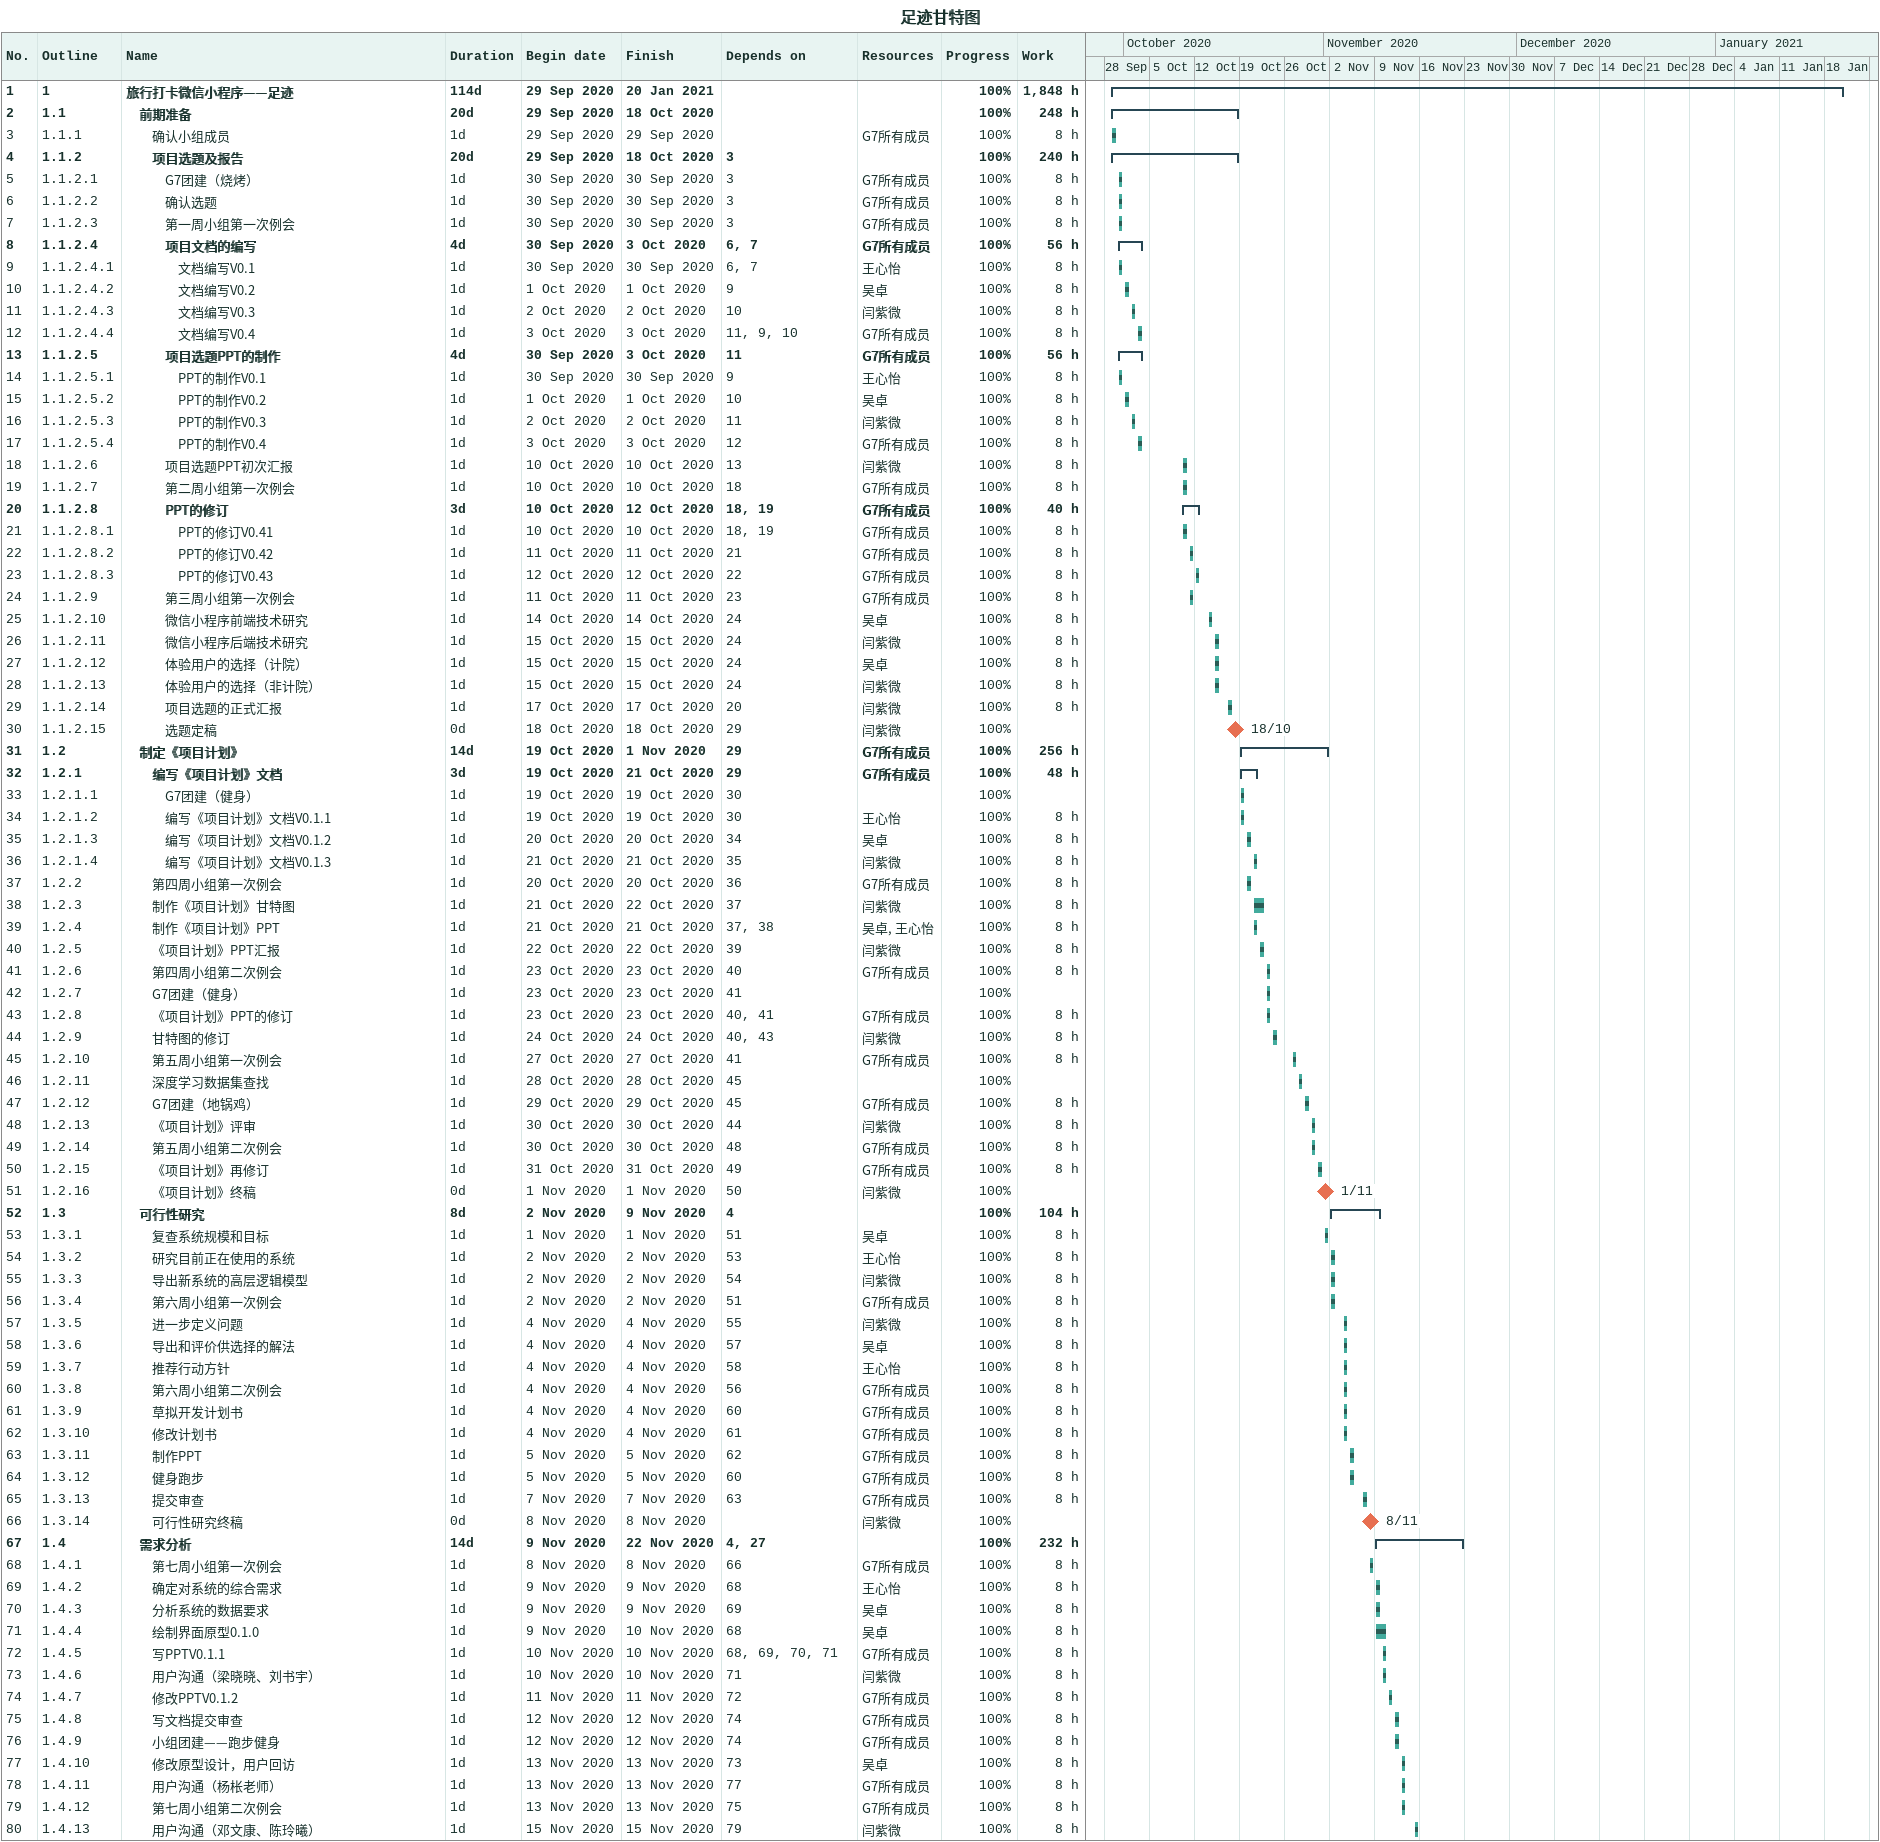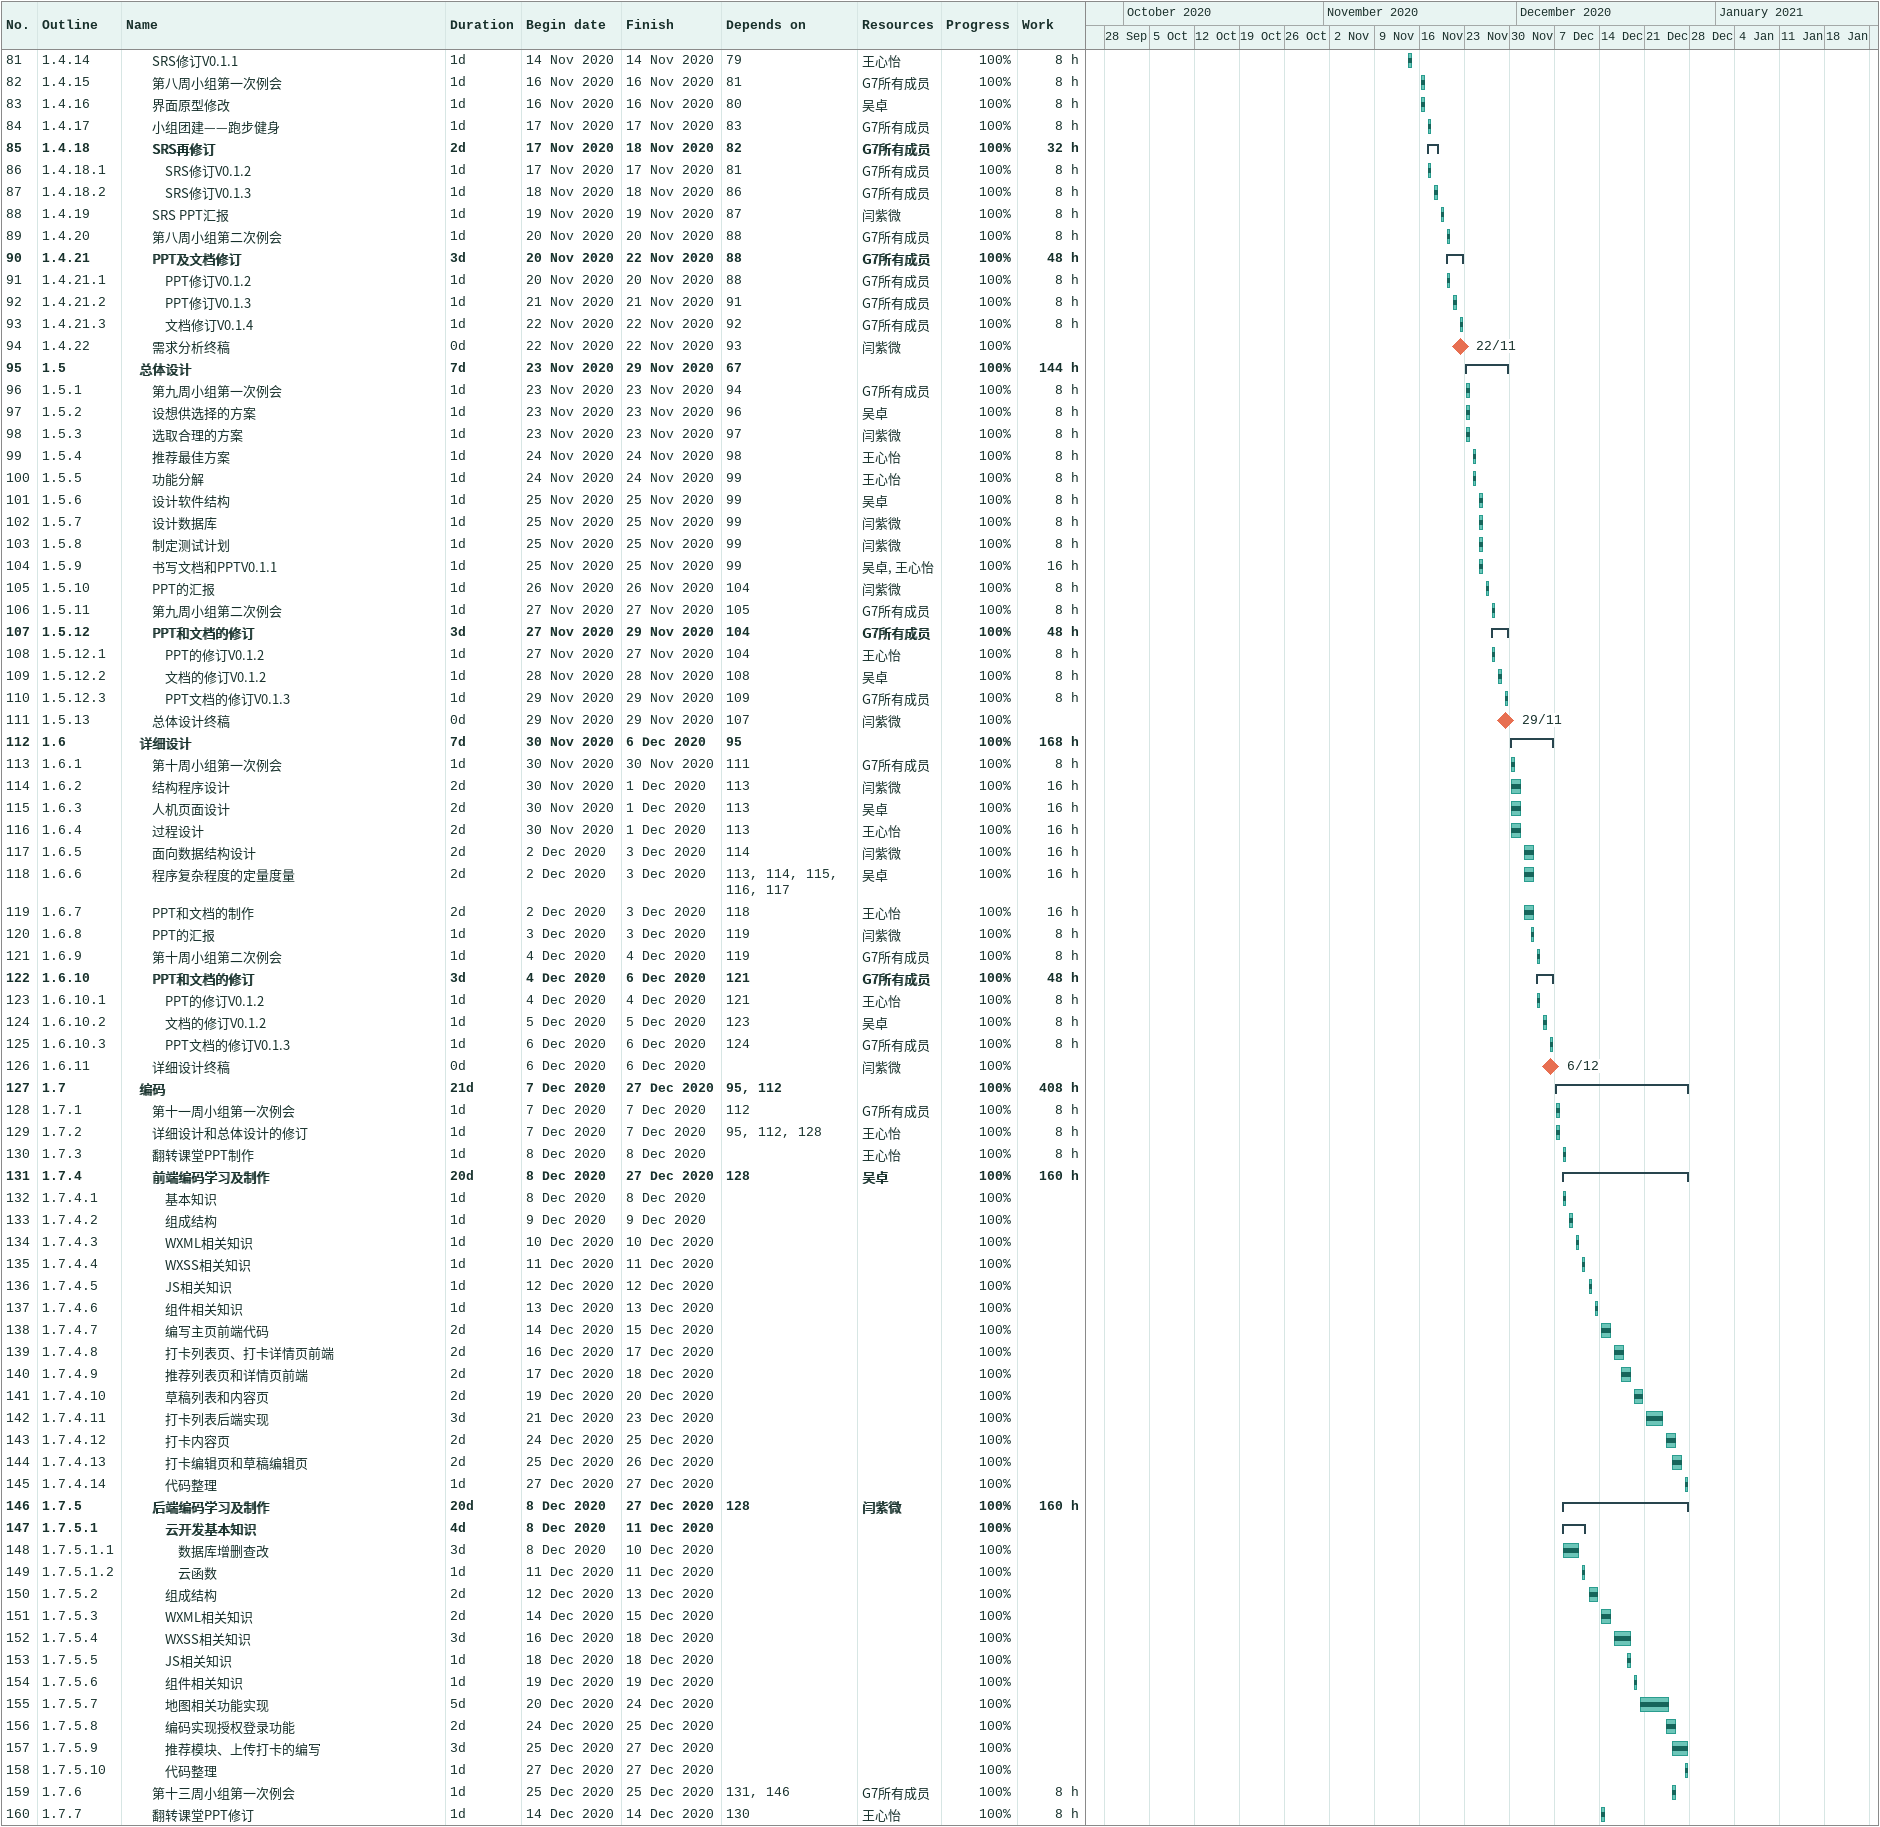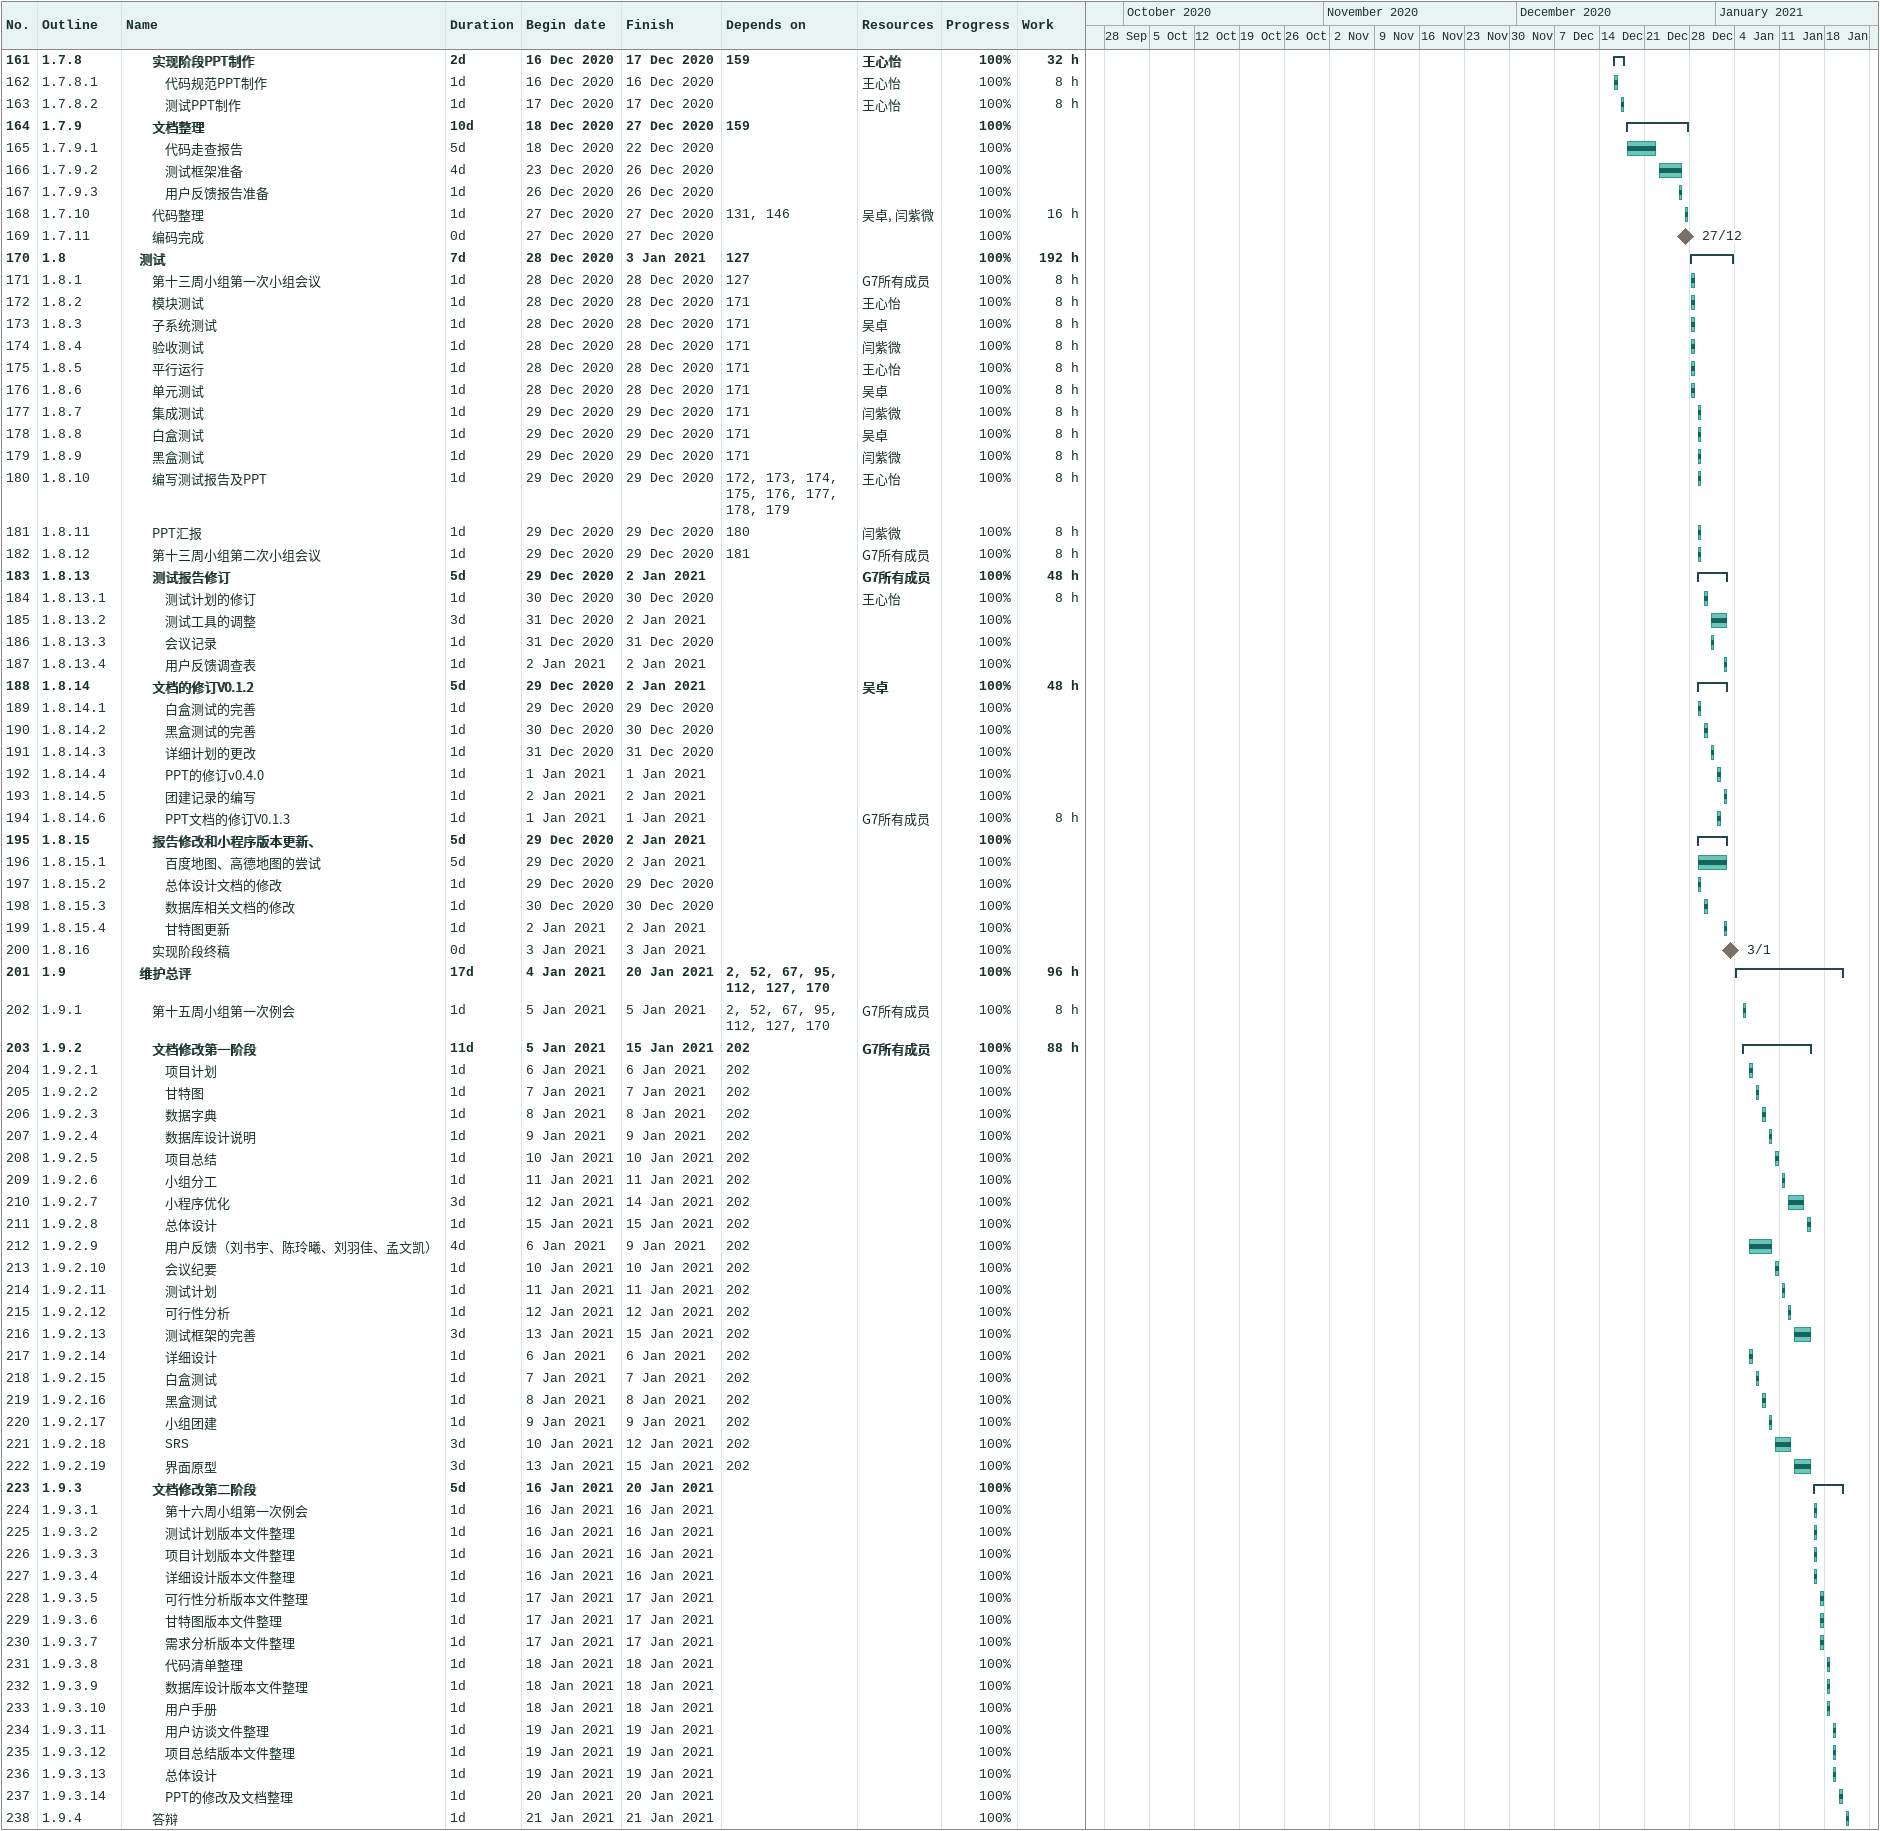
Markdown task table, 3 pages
足迹甘特图

| ID | WBS | Task | Duration | Start | Finish | Predecessors | Resources | % complete | Work (h) |
|---|---|---|---|---|---|---|---|---|---|
| 1 | 1 | **旅行打卡微信小程序——足迹** | 114d | 2020-09-29 | 2021-01-20 |  |  | 100 | 1848 |
| 2 | 1.1 | **前期准备** | 20d | 2020-09-29 | 2020-10-18 |  |  | 100 | 248 |
| 3 | 1.1.1 | 确认小组成员 | 1d | 2020-09-29 | 2020-09-29 |  | G7所有成员 | 100 | 8 |
| 4 | 1.1.2 | **项目选题及报告** | 20d | 2020-09-29 | 2020-10-18 | 3 |  | 100 | 240 |
| 5 | 1.1.2.1 | G7团建（烧烤） | 1d | 2020-09-30 | 2020-09-30 | 3 | G7所有成员 | 100 | 8 |
| 6 | 1.1.2.2 | 确认选题 | 1d | 2020-09-30 | 2020-09-30 | 3 | G7所有成员 | 100 | 8 |
| 7 | 1.1.2.3 | 第一周小组第一次例会 | 1d | 2020-09-30 | 2020-09-30 | 3 | G7所有成员 | 100 | 8 |
| 8 | 1.1.2.4 | **项目文档的编写** | 4d | 2020-09-30 | 2020-10-03 | 6, 7 | G7所有成员 | 100 | 56 |
| 9 | 1.1.2.4.1 | 文档编写V0.1 | 1d | 2020-09-30 | 2020-09-30 | 6, 7 | 王心怡 | 100 | 8 |
| 10 | 1.1.2.4.2 | 文档编写V0.2 | 1d | 2020-10-01 | 2020-10-01 | 9 | 吴卓 | 100 | 8 |
| 11 | 1.1.2.4.3 | 文档编写V0.3 | 1d | 2020-10-02 | 2020-10-02 | 10 | 闫紫微 | 100 | 8 |
| 12 | 1.1.2.4.4 | 文档编写V0.4 | 1d | 2020-10-03 | 2020-10-03 | 11, 9, 10 | G7所有成员 | 100 | 8 |
| 13 | 1.1.2.5 | **项目选题PPT的制作** | 4d | 2020-09-30 | 2020-10-03 | 11 | G7所有成员 | 100 | 56 |
| 14 | 1.1.2.5.1 | PPT的制作V0.1 | 1d | 2020-09-30 | 2020-09-30 | 9 | 王心怡 | 100 | 8 |
| 15 | 1.1.2.5.2 | PPT的制作V0.2 | 1d | 2020-10-01 | 2020-10-01 | 10 | 吴卓 | 100 | 8 |
| 16 | 1.1.2.5.3 | PPT的制作V0.3 | 1d | 2020-10-02 | 2020-10-02 | 11 | 闫紫微 | 100 | 8 |
| 17 | 1.1.2.5.4 | PPT的制作V0.4 | 1d | 2020-10-03 | 2020-10-03 | 12 | G7所有成员 | 100 | 8 |
| 18 | 1.1.2.6 | 项目选题PPT初次汇报 | 1d | 2020-10-10 | 2020-10-10 | 13 | 闫紫微 | 100 | 8 |
| 19 | 1.1.2.7 | 第二周小组第一次例会 | 1d | 2020-10-10 | 2020-10-10 | 18 | G7所有成员 | 100 | 8 |
| 20 | 1.1.2.8 | **PPT的修订** | 3d | 2020-10-10 | 2020-10-12 | 18, 19 | G7所有成员 | 100 | 40 |
| 21 | 1.1.2.8.1 | PPT的修订V0.41 | 1d | 2020-10-10 | 2020-10-10 | 18, 19 | G7所有成员 | 100 | 8 |
| 22 | 1.1.2.8.2 | PPT的修订V0.42 | 1d | 2020-10-11 | 2020-10-11 | 21 | G7所有成员 | 100 | 8 |
| 23 | 1.1.2.8.3 | PPT的修订V0.43 | 1d | 2020-10-12 | 2020-10-12 | 22 | G7所有成员 | 100 | 8 |
| 24 | 1.1.2.9 | 第三周小组第一次例会 | 1d | 2020-10-11 | 2020-10-11 | 23 | G7所有成员 | 100 | 8 |
| 25 | 1.1.2.10 | 微信小程序前端技术研究 | 1d | 2020-10-14 | 2020-10-14 | 24 | 吴卓 | 100 | 8 |
| 26 | 1.1.2.11 | 微信小程序后端技术研究 | 1d | 2020-10-15 | 2020-10-15 | 24 | 闫紫微 | 100 | 8 |
| 27 | 1.1.2.12 | 体验用户的选择（计院） | 1d | 2020-10-15 | 2020-10-15 | 24 | 吴卓 | 100 | 8 |
| 28 | 1.1.2.13 | 体验用户的选择（非计院） | 1d | 2020-10-15 | 2020-10-15 | 24 | 闫紫微 | 100 | 8 |
| 29 | 1.1.2.14 | 项目选题的正式汇报 | 1d | 2020-10-17 | 2020-10-17 | 20 | 闫紫微 | 100 | 8 |
| 30 | 1.1.2.15 | 选题定稿 | 0d | 2020-10-18 | 2020-10-18 | 29 | 闫紫微 | 100 |  |
| 31 | 1.2 | **制定《项目计划》** | 14d | 2020-10-19 | 2020-11-01 | 29 | G7所有成员 | 100 | 256 |
| 32 | 1.2.1 | **编写《项目计划》文档** | 3d | 2020-10-19 | 2020-10-21 | 29 | G7所有成员 | 100 | 48 |
| 33 | 1.2.1.1 | G7团建（健身） | 1d | 2020-10-19 | 2020-10-19 | 30 |  | 100 |  |
| 34 | 1.2.1.2 | 编写《项目计划》文档V0.1.1 | 1d | 2020-10-19 | 2020-10-19 | 30 | 王心怡 | 100 | 8 |
| 35 | 1.2.1.3 | 编写《项目计划》文档V0.1.2 | 1d | 2020-10-20 | 2020-10-20 | 34 | 吴卓 | 100 | 8 |
| 36 | 1.2.1.4 | 编写《项目计划》文档V0.1.3 | 1d | 2020-10-21 | 2020-10-21 | 35 | 闫紫微 | 100 | 8 |
| 37 | 1.2.2 | 第四周小组第一次例会 | 1d | 2020-10-20 | 2020-10-20 | 36 | G7所有成员 | 100 | 8 |
| 38 | 1.2.3 | 制作《项目计划》甘特图 | 1d | 2020-10-21 | 2020-10-22 | 37 | 闫紫微 | 100 | 8 |
| 39 | 1.2.4 | 制作《项目计划》PPT | 1d | 2020-10-21 | 2020-10-21 | 37, 38 | 吴卓, 王心怡 | 100 | 8 |
| 40 | 1.2.5 | 《项目计划》PPT汇报 | 1d | 2020-10-22 | 2020-10-22 | 39 | 闫紫微 | 100 | 8 |
| 41 | 1.2.6 | 第四周小组第二次例会 | 1d | 2020-10-23 | 2020-10-23 | 40 | G7所有成员 | 100 | 8 |
| 42 | 1.2.7 | G7团建（健身） | 1d | 2020-10-23 | 2020-10-23 | 41 |  | 100 |  |
| 43 | 1.2.8 | 《项目计划》PPT的修订 | 1d | 2020-10-23 | 2020-10-23 | 40, 41 | G7所有成员 | 100 | 8 |
| 44 | 1.2.9 | 甘特图的修订 | 1d | 2020-10-24 | 2020-10-24 | 40, 43 | 闫紫微 | 100 | 8 |
| 45 | 1.2.10 | 第五周小组第一次例会 | 1d | 2020-10-27 | 2020-10-27 | 41 | G7所有成员 | 100 | 8 |
| 46 | 1.2.11 | 深度学习数据集查找 | 1d | 2020-10-28 | 2020-10-28 | 45 |  | 100 |  |
| 47 | 1.2.12 | G7团建（地锅鸡） | 1d | 2020-10-29 | 2020-10-29 | 45 | G7所有成员 | 100 | 8 |
| 48 | 1.2.13 | 《项目计划》评审 | 1d | 2020-10-30 | 2020-10-30 | 44 | 闫紫微 | 100 | 8 |
| 49 | 1.2.14 | 第五周小组第二次例会 | 1d | 2020-10-30 | 2020-10-30 | 48 | G7所有成员 | 100 | 8 |
| 50 | 1.2.15 | 《项目计划》再修订 | 1d | 2020-10-31 | 2020-10-31 | 49 | G7所有成员 | 100 | 8 |
| 51 | 1.2.16 | 《项目计划》终稿 | 0d | 2020-11-01 | 2020-11-01 | 50 | 闫紫微 | 100 |  |
| 52 | 1.3 | **可行性研究** | 8d | 2020-11-02 | 2020-11-09 | 4 |  | 100 | 104 |
| 53 | 1.3.1 | 复查系统规模和目标 | 1d | 2020-11-01 | 2020-11-01 | 51 | 吴卓 | 100 | 8 |
| 54 | 1.3.2 | 研究目前正在使用的系统 | 1d | 2020-11-02 | 2020-11-02 | 53 | 王心怡 | 100 | 8 |
| 55 | 1.3.3 | 导出新系统的高层逻辑模型 | 1d | 2020-11-02 | 2020-11-02 | 54 | 闫紫微 | 100 | 8 |
| 56 | 1.3.4 | 第六周小组第一次例会 | 1d | 2020-11-02 | 2020-11-02 | 51 | G7所有成员 | 100 | 8 |
| 57 | 1.3.5 | 进一步定义问题 | 1d | 2020-11-04 | 2020-11-04 | 55 | 闫紫微 | 100 | 8 |
| 58 | 1.3.6 | 导出和评价供选择的解法 | 1d | 2020-11-04 | 2020-11-04 | 57 | 吴卓 | 100 | 8 |
| 59 | 1.3.7 | 推荐行动方针 | 1d | 2020-11-04 | 2020-11-04 | 58 | 王心怡 | 100 | 8 |
| 60 | 1.3.8 | 第六周小组第二次例会 | 1d | 2020-11-04 | 2020-11-04 | 56 | G7所有成员 | 100 | 8 |
| 61 | 1.3.9 | 草拟开发计划书 | 1d | 2020-11-04 | 2020-11-04 | 60 | G7所有成员 | 100 | 8 |
| 62 | 1.3.10 | 修改计划书 | 1d | 2020-11-04 | 2020-11-04 | 61 | G7所有成员 | 100 | 8 |
| 63 | 1.3.11 | 制作PPT | 1d | 2020-11-05 | 2020-11-05 | 62 | G7所有成员 | 100 | 8 |
| 64 | 1.3.12 | 健身跑步 | 1d | 2020-11-05 | 2020-11-05 | 60 | G7所有成员 | 100 | 8 |
| 65 | 1.3.13 | 提交审查 | 1d | 2020-11-07 | 2020-11-07 | 63 | G7所有成员 | 100 | 8 |
| 66 | 1.3.14 | 可行性研究终稿 | 0d | 2020-11-08 | 2020-11-08 |  | 闫紫微 | 100 |  |
| 67 | 1.4 | **需求分析** | 14d | 2020-11-09 | 2020-11-22 | 4, 27 |  | 100 | 232 |
| 68 | 1.4.1 | 第七周小组第一次例会 | 1d | 2020-11-08 | 2020-11-08 | 66 | G7所有成员 | 100 | 8 |
| 69 | 1.4.2 | 确定对系统的综合需求 | 1d | 2020-11-09 | 2020-11-09 | 68 | 王心怡 | 100 | 8 |
| 70 | 1.4.3 | 分析系统的数据要求 | 1d | 2020-11-09 | 2020-11-09 | 69 | 吴卓 | 100 | 8 |
| 71 | 1.4.4 | 绘制界面原型0.1.0 | 1d | 2020-11-09 | 2020-11-10 | 68 | 吴卓 | 100 | 8 |
| 72 | 1.4.5 | 写PPTV0.1.1 | 1d | 2020-11-10 | 2020-11-10 | 68, 69, 70, 71 | G7所有成员 | 100 | 8 |
| 73 | 1.4.6 | 用户沟通（梁晓晓、刘书宇） | 1d | 2020-11-10 | 2020-11-10 | 71 | 闫紫微 | 100 | 8 |
| 74 | 1.4.7 | 修改PPTV0.1.2 | 1d | 2020-11-11 | 2020-11-11 | 72 | G7所有成员 | 100 | 8 |
| 75 | 1.4.8 | 写文档提交审查 | 1d | 2020-11-12 | 2020-11-12 | 74 | G7所有成员 | 100 | 8 |
| 76 | 1.4.9 | 小组团建——跑步健身 | 1d | 2020-11-12 | 2020-11-12 | 74 | G7所有成员 | 100 | 8 |
| 77 | 1.4.10 | 修改原型设计，用户回访 | 1d | 2020-11-13 | 2020-11-13 | 73 | 吴卓 | 100 | 8 |
| 78 | 1.4.11 | 用户沟通（杨枨老师） | 1d | 2020-11-13 | 2020-11-13 | 77 | G7所有成员 | 100 | 8 |
| 79 | 1.4.12 | 第七周小组第二次例会 | 1d | 2020-11-13 | 2020-11-13 | 75 | G7所有成员 | 100 | 8 |
| 80 | 1.4.13 | 用户沟通（邓文康、陈玲曦） | 1d | 2020-11-15 | 2020-11-15 | 79 | 闫紫微 | 100 | 8 |
| 81 | 1.4.14 | SRS修订V0.1.1 | 1d | 2020-11-14 | 2020-11-14 | 79 | 王心怡 | 100 | 8 |
| 82 | 1.4.15 | 第八周小组第一次例会 | 1d | 2020-11-16 | 2020-11-16 | 81 | G7所有成员 | 100 | 8 |
| 83 | 1.4.16 | 界面原型修改 | 1d | 2020-11-16 | 2020-11-16 | 80 | 吴卓 | 100 | 8 |
| 84 | 1.4.17 | 小组团建——跑步健身 | 1d | 2020-11-17 | 2020-11-17 | 83 | G7所有成员 | 100 | 8 |
| 85 | 1.4.18 | **SRS再修订** | 2d | 2020-11-17 | 2020-11-18 | 82 | G7所有成员 | 100 | 32 |
| 86 | 1.4.18.1 | SRS修订V0.1.2 | 1d | 2020-11-17 | 2020-11-17 | 81 | G7所有成员 | 100 | 8 |
| 87 | 1.4.18.2 | SRS修订V0.1.3 | 1d | 2020-11-18 | 2020-11-18 | 86 | G7所有成员 | 100 | 8 |
| 88 | 1.4.19 | SRS PPT汇报 | 1d | 2020-11-19 | 2020-11-19 | 87 | 闫紫微 | 100 | 8 |
| 89 | 1.4.20 | 第八周小组第二次例会 | 1d | 2020-11-20 | 2020-11-20 | 88 | G7所有成员 | 100 | 8 |
| 90 | 1.4.21 | **PPT及文档修订** | 3d | 2020-11-20 | 2020-11-22 | 88 | G7所有成员 | 100 | 48 |
| 91 | 1.4.21.1 | PPT修订V0.1.2 | 1d | 2020-11-20 | 2020-11-20 | 88 | G7所有成员 | 100 | 8 |
| 92 | 1.4.21.2 | PPT修订V0.1.3 | 1d | 2020-11-21 | 2020-11-21 | 91 | G7所有成员 | 100 | 8 |
| 93 | 1.4.21.3 | 文档修订V0.1.4 | 1d | 2020-11-22 | 2020-11-22 | 92 | G7所有成员 | 100 | 8 |
| 94 | 1.4.22 | 需求分析终稿 | 0d | 2020-11-22 | 2020-11-22 | 93 | 闫紫微 | 100 |  |
| 95 | 1.5 | **总体设计** | 7d | 2020-11-23 | 2020-11-29 | 67 |  | 100 | 144 |
| 96 | 1.5.1 | 第九周小组第一次例会 | 1d | 2020-11-23 | 2020-11-23 | 94 | G7所有成员 | 100 | 8 |
| 97 | 1.5.2 | 设想供选择的方案 | 1d | 2020-11-23 | 2020-11-23 | 96 | 吴卓 | 100 | 8 |
| 98 | 1.5.3 | 选取合理的方案 | 1d | 2020-11-23 | 2020-11-23 | 97 | 闫紫微 | 100 | 8 |
| 99 | 1.5.4 | 推荐最佳方案 | 1d | 2020-11-24 | 2020-11-24 | 98 | 王心怡 | 100 | 8 |
| 100 | 1.5.5 | 功能分解 | 1d | 2020-11-24 | 2020-11-24 | 99 | 王心怡 | 100 | 8 |
| 101 | 1.5.6 | 设计软件结构 | 1d | 2020-11-25 | 2020-11-25 | 99 | 吴卓 | 100 | 8 |
| 102 | 1.5.7 | 设计数据库 | 1d | 2020-11-25 | 2020-11-25 | 99 | 闫紫微 | 100 | 8 |
| 103 | 1.5.8 | 制定测试计划 | 1d | 2020-11-25 | 2020-11-25 | 99 | 闫紫微 | 100 | 8 |
| 104 | 1.5.9 | 书写文档和PPTV0.1.1 | 1d | 2020-11-25 | 2020-11-25 | 99 | 吴卓, 王心怡 | 100 | 16 |
| 105 | 1.5.10 | PPT的汇报 | 1d | 2020-11-26 | 2020-11-26 | 104 | 闫紫微 | 100 | 8 |
| 106 | 1.5.11 | 第九周小组第二次例会 | 1d | 2020-11-27 | 2020-11-27 | 105 | G7所有成员 | 100 | 8 |
| 107 | 1.5.12 | **PPT和文档的修订** | 3d | 2020-11-27 | 2020-11-29 | 104 | G7所有成员 | 100 | 48 |
| 108 | 1.5.12.1 | PPT的修订V0.1.2 | 1d | 2020-11-27 | 2020-11-27 | 104 | 王心怡 | 100 | 8 |
| 109 | 1.5.12.2 | 文档的修订V0.1.2 | 1d | 2020-11-28 | 2020-11-28 | 108 | 吴卓 | 100 | 8 |
| 110 | 1.5.12.3 | PPT文档的修订V0.1.3 | 1d | 2020-11-29 | 2020-11-29 | 109 | G7所有成员 | 100 | 8 |
| 111 | 1.5.13 | 总体设计终稿 | 0d | 2020-11-29 | 2020-11-29 | 107 | 闫紫微 | 100 |  |
| 112 | 1.6 | **详细设计** | 7d | 2020-11-30 | 2020-12-06 | 95 |  | 100 | 168 |
| 113 | 1.6.1 | 第十周小组第一次例会 | 1d | 2020-11-30 | 2020-11-30 | 111 | G7所有成员 | 100 | 8 |
| 114 | 1.6.2 | 结构程序设计 | 2d | 2020-11-30 | 2020-12-01 | 113 | 闫紫微 | 100 | 16 |
| 115 | 1.6.3 | 人机页面设计 | 2d | 2020-11-30 | 2020-12-01 | 113 | 吴卓 | 100 | 16 |
| 116 | 1.6.4 | 过程设计 | 2d | 2020-11-30 | 2020-12-01 | 113 | 王心怡 | 100 | 16 |
| 117 | 1.6.5 | 面向数据结构设计 | 2d | 2020-12-02 | 2020-12-03 | 114 | 闫紫微 | 100 | 16 |
| 118 | 1.6.6 | 程序复杂程度的定量度量 | 2d | 2020-12-02 | 2020-12-03 | 113, 114, 115, 116, 117 | 吴卓 | 100 | 16 |
| 119 | 1.6.7 | PPT和文档的制作 | 2d | 2020-12-02 | 2020-12-03 | 118 | 王心怡 | 100 | 16 |
| 120 | 1.6.8 | PPT的汇报 | 1d | 2020-12-03 | 2020-12-03 | 119 | 闫紫微 | 100 | 8 |
| 121 | 1.6.9 | 第十周小组第二次例会 | 1d | 2020-12-04 | 2020-12-04 | 119 | G7所有成员 | 100 | 8 |
| 122 | 1.6.10 | **PPT和文档的修订** | 3d | 2020-12-04 | 2020-12-06 | 121 | G7所有成员 | 100 | 48 |
| 123 | 1.6.10.1 | PPT的修订V0.1.2 | 1d | 2020-12-04 | 2020-12-04 | 121 | 王心怡 | 100 | 8 |
| 124 | 1.6.10.2 | 文档的修订V0.1.2 | 1d | 2020-12-05 | 2020-12-05 | 123 | 吴卓 | 100 | 8 |
| 125 | 1.6.10.3 | PPT文档的修订V0.1.3 | 1d | 2020-12-06 | 2020-12-06 | 124 | G7所有成员 | 100 | 8 |
| 126 | 1.6.11 | 详细设计终稿 | 0d | 2020-12-06 | 2020-12-06 |  | 闫紫微 | 100 |  |
| 127 | 1.7 | **编码** | 21d | 2020-12-07 | 2020-12-27 | 95, 112 |  | 100 | 408 |
| 128 | 1.7.1 | 第十一周小组第一次例会 | 1d | 2020-12-07 | 2020-12-07 | 112 | G7所有成员 | 100 | 8 |
| 129 | 1.7.2 | 详细设计和总体设计的修订 | 1d | 2020-12-07 | 2020-12-07 | 95, 112, 128 | 王心怡 | 100 | 8 |
| 130 | 1.7.3 | 翻转课堂PPT制作 | 1d | 2020-12-08 | 2020-12-08 |  | 王心怡 | 100 | 8 |
| 131 | 1.7.4 | **前端编码学习及制作** | 20d | 2020-12-08 | 2020-12-27 | 128 | 吴卓 | 100 | 160 |
| 132 | 1.7.4.1 | 基本知识 | 1d | 2020-12-08 | 2020-12-08 |  |  | 100 |  |
| 133 | 1.7.4.2 | 组成结构 | 1d | 2020-12-09 | 2020-12-09 |  |  | 100 |  |
| 134 | 1.7.4.3 | WXML相关知识 | 1d | 2020-12-10 | 2020-12-10 |  |  | 100 |  |
| 135 | 1.7.4.4 | WXSS相关知识 | 1d | 2020-12-11 | 2020-12-11 |  |  | 100 |  |
| 136 | 1.7.4.5 | JS相关知识 | 1d | 2020-12-12 | 2020-12-12 |  |  | 100 |  |
| 137 | 1.7.4.6 | 组件相关知识 | 1d | 2020-12-13 | 2020-12-13 |  |  | 100 |  |
| 138 | 1.7.4.7 | 编写主页前端代码 | 2d | 2020-12-14 | 2020-12-15 |  |  | 100 |  |
| 139 | 1.7.4.8 | 打卡列表页、打卡详情页前端 | 2d | 2020-12-16 | 2020-12-17 |  |  | 100 |  |
| 140 | 1.7.4.9 | 推荐列表页和详情页前端 | 2d | 2020-12-17 | 2020-12-18 |  |  | 100 |  |
| 141 | 1.7.4.10 | 草稿列表和内容页 | 2d | 2020-12-19 | 2020-12-20 |  |  | 100 |  |
| 142 | 1.7.4.11 | 打卡列表后端实现 | 3d | 2020-12-21 | 2020-12-23 |  |  | 100 |  |
| 143 | 1.7.4.12 | 打卡内容页 | 2d | 2020-12-24 | 2020-12-25 |  |  | 100 |  |
| 144 | 1.7.4.13 | 打卡编辑页和草稿编辑页 | 2d | 2020-12-25 | 2020-12-26 |  |  | 100 |  |
| 145 | 1.7.4.14 | 代码整理 | 1d | 2020-12-27 | 2020-12-27 |  |  | 100 |  |
| 146 | 1.7.5 | **后端编码学习及制作** | 20d | 2020-12-08 | 2020-12-27 | 128 | 闫紫微 | 100 | 160 |
| 147 | 1.7.5.1 | **云开发基本知识** | 4d | 2020-12-08 | 2020-12-11 |  |  | 100 |  |
| 148 | 1.7.5.1.1 | 数据库增删查改 | 3d | 2020-12-08 | 2020-12-10 |  |  | 100 |  |
| 149 | 1.7.5.1.2 | 云函数 | 1d | 2020-12-11 | 2020-12-11 |  |  | 100 |  |
| 150 | 1.7.5.2 | 组成结构 | 2d | 2020-12-12 | 2020-12-13 |  |  | 100 |  |
| 151 | 1.7.5.3 | WXML相关知识 | 2d | 2020-12-14 | 2020-12-15 |  |  | 100 |  |
| 152 | 1.7.5.4 | WXSS相关知识 | 3d | 2020-12-16 | 2020-12-18 |  |  | 100 |  |
| 153 | 1.7.5.5 | JS相关知识 | 1d | 2020-12-18 | 2020-12-18 |  |  | 100 |  |
| 154 | 1.7.5.6 | 组件相关知识 | 1d | 2020-12-19 | 2020-12-19 |  |  | 100 |  |
| 155 | 1.7.5.7 | 地图相关功能实现 | 5d | 2020-12-20 | 2020-12-24 |  |  | 100 |  |
| 156 | 1.7.5.8 | 编码实现授权登录功能 | 2d | 2020-12-24 | 2020-12-25 |  |  | 100 |  |
| 157 | 1.7.5.9 | 推荐模块、上传打卡的编写 | 3d | 2020-12-25 | 2020-12-27 |  |  | 100 |  |
| 158 | 1.7.5.10 | 代码整理 | 1d | 2020-12-27 | 2020-12-27 |  |  | 100 |  |
| 159 | 1.7.6 | 第十三周小组第一次例会 | 1d | 2020-12-25 | 2020-12-25 | 131, 146 | G7所有成员 | 100 | 8 |
| 160 | 1.7.7 | 翻转课堂PPT修订 | 1d | 2020-12-14 | 2020-12-14 | 130 | 王心怡 | 100 | 8 |
| 161 | 1.7.8 | **实现阶段PPT制作** | 2d | 2020-12-16 | 2020-12-17 | 159 | 王心怡 | 100 | 32 |
| 162 | 1.7.8.1 | 代码规范PPT制作 | 1d | 2020-12-16 | 2020-12-16 |  | 王心怡 | 100 | 8 |
| 163 | 1.7.8.2 | 测试PPT制作 | 1d | 2020-12-17 | 2020-12-17 |  | 王心怡 | 100 | 8 |
| 164 | 1.7.9 | **文档整理** | 10d | 2020-12-18 | 2020-12-27 | 159 |  | 100 |  |
| 165 | 1.7.9.1 | 代码走查报告 | 5d | 2020-12-18 | 2020-12-22 |  |  | 100 |  |
| 166 | 1.7.9.2 | 测试框架准备 | 4d | 2020-12-23 | 2020-12-26 |  |  | 100 |  |
| 167 | 1.7.9.3 | 用户反馈报告准备 | 1d | 2020-12-26 | 2020-12-26 |  |  | 100 |  |
| 168 | 1.7.10 | 代码整理 | 1d | 2020-12-27 | 2020-12-27 | 131, 146 | 吴卓, 闫紫微 | 100 | 16 |
| 169 | 1.7.11 | 编码完成 | 0d | 2020-12-27 | 2020-12-27 |  |  | 100 |  |
| 170 | 1.8 | **测试** | 7d | 2020-12-28 | 2021-01-03 | 127 |  | 100 | 192 |
| 171 | 1.8.1 | 第十三周小组第一次小组会议 | 1d | 2020-12-28 | 2020-12-28 | 127 | G7所有成员 | 100 | 8 |
| 172 | 1.8.2 | 模块测试 | 1d | 2020-12-28 | 2020-12-28 | 171 | 王心怡 | 100 | 8 |
| 173 | 1.8.3 | 子系统测试 | 1d | 2020-12-28 | 2020-12-28 | 171 | 吴卓 | 100 | 8 |
| 174 | 1.8.4 | 验收测试 | 1d | 2020-12-28 | 2020-12-28 | 171 | 闫紫微 | 100 | 8 |
| 175 | 1.8.5 | 平行运行 | 1d | 2020-12-28 | 2020-12-28 | 171 | 王心怡 | 100 | 8 |
| 176 | 1.8.6 | 单元测试 | 1d | 2020-12-28 | 2020-12-28 | 171 | 吴卓 | 100 | 8 |
| 177 | 1.8.7 | 集成测试 | 1d | 2020-12-29 | 2020-12-29 | 171 | 闫紫微 | 100 | 8 |
| 178 | 1.8.8 | 白盒测试 | 1d | 2020-12-29 | 2020-12-29 | 171 | 吴卓 | 100 | 8 |
| 179 | 1.8.9 | 黑盒测试 | 1d | 2020-12-29 | 2020-12-29 | 171 | 闫紫微 | 100 | 8 |
| 180 | 1.8.10 | 编写测试报告及PPT | 1d | 2020-12-29 | 2020-12-29 | 172, 173, 174, 175, 176, 177, 178, 179 | 王心怡 | 100 | 8 |
| 181 | 1.8.11 | PPT汇报 | 1d | 2020-12-29 | 2020-12-29 | 180 | 闫紫微 | 100 | 8 |
| 182 | 1.8.12 | 第十三周小组第二次小组会议 | 1d | 2020-12-29 | 2020-12-29 | 181 | G7所有成员 | 100 | 8 |
| 183 | 1.8.13 | **测试报告修订** | 5d | 2020-12-29 | 2021-01-02 |  | G7所有成员 | 100 | 48 |
| 184 | 1.8.13.1 | 测试计划的修订 | 1d | 2020-12-30 | 2020-12-30 |  | 王心怡 | 100 | 8 |
| 185 | 1.8.13.2 | 测试工具的调整 | 3d | 2020-12-31 | 2021-01-02 |  |  | 100 |  |
| 186 | 1.8.13.3 | 会议记录 | 1d | 2020-12-31 | 2020-12-31 |  |  | 100 |  |
| 187 | 1.8.13.4 | 用户反馈调查表 | 1d | 2021-01-02 | 2021-01-02 |  |  | 100 |  |
| 188 | 1.8.14 | **文档的修订V0.1.2** | 5d | 2020-12-29 | 2021-01-02 |  | 吴卓 | 100 | 48 |
| 189 | 1.8.14.1 | 白盒测试的完善 | 1d | 2020-12-29 | 2020-12-29 |  |  | 100 |  |
| 190 | 1.8.14.2 | 黑盒测试的完善 | 1d | 2020-12-30 | 2020-12-30 |  |  | 100 |  |
| 191 | 1.8.14.3 | 详细计划的更改 | 1d | 2020-12-31 | 2020-12-31 |  |  | 100 |  |
| 192 | 1.8.14.4 | PPT的修订v0.4.0 | 1d | 2021-01-01 | 2021-01-01 |  |  | 100 |  |
| 193 | 1.8.14.5 | 团建记录的编写 | 1d | 2021-01-02 | 2021-01-02 |  |  | 100 |  |
| 194 | 1.8.14.6 | PPT文档的修订V0.1.3 | 1d | 2021-01-01 | 2021-01-01 |  | G7所有成员 | 100 | 8 |
| 195 | 1.8.15 | **报告修改和小程序版本更新、** | 5d | 2020-12-29 | 2021-01-02 |  |  | 100 |  |
| 196 | 1.8.15.1 | 百度地图、高德地图的尝试 | 5d | 2020-12-29 | 2021-01-02 |  |  | 100 |  |
| 197 | 1.8.15.2 | 总体设计文档的修改 | 1d | 2020-12-29 | 2020-12-29 |  |  | 100 |  |
| 198 | 1.8.15.3 | 数据库相关文档的修改 | 1d | 2020-12-30 | 2020-12-30 |  |  | 100 |  |
| 199 | 1.8.15.4 | 甘特图更新 | 1d | 2021-01-02 | 2021-01-02 |  |  | 100 |  |
| 200 | 1.8.16 | 实现阶段终稿 | 0d | 2021-01-03 | 2021-01-03 |  |  | 100 |  |
| 201 | 1.9 | **维护总评** | 17d | 2021-01-04 | 2021-01-20 | 2, 52, 67, 95, 112, 127, 170 |  | 100 | 96 |
| 202 | 1.9.1 | 第十五周小组第一次例会 | 1d | 2021-01-05 | 2021-01-05 | 2, 52, 67, 95, 112, 127, 170 | G7所有成员 | 100 | 8 |
| 203 | 1.9.2 | **文档修改第一阶段** | 11d | 2021-01-05 | 2021-01-15 | 202 | G7所有成员 | 100 | 88 |
| 204 | 1.9.2.1 | 项目计划 | 1d | 2021-01-06 | 2021-01-06 | 202 |  | 100 |  |
| 205 | 1.9.2.2 | 甘特图 | 1d | 2021-01-07 | 2021-01-07 | 202 |  | 100 |  |
| 206 | 1.9.2.3 | 数据字典 | 1d | 2021-01-08 | 2021-01-08 | 202 |  | 100 |  |
| 207 | 1.9.2.4 | 数据库设计说明 | 1d | 2021-01-09 | 2021-01-09 | 202 |  | 100 |  |
| 208 | 1.9.2.5 | 项目总结 | 1d | 2021-01-10 | 2021-01-10 | 202 |  | 100 |  |
| 209 | 1.9.2.6 | 小组分工 | 1d | 2021-01-11 | 2021-01-11 | 202 |  | 100 |  |
| 210 | 1.9.2.7 | 小程序优化 | 3d | 2021-01-12 | 2021-01-14 | 202 |  | 100 |  |
| 211 | 1.9.2.8 | 总体设计 | 1d | 2021-01-15 | 2021-01-15 | 202 |  | 100 |  |
| 212 | 1.9.2.9 | 用户反馈（刘书宇、陈玲曦、刘羽佳、孟文凯） | 4d | 2021-01-06 | 2021-01-09 | 202 |  | 100 |  |
| 213 | 1.9.2.10 | 会议纪要 | 1d | 2021-01-10 | 2021-01-10 | 202 |  | 100 |  |
| 214 | 1.9.2.11 | 测试计划 | 1d | 2021-01-11 | 2021-01-11 | 202 |  | 100 |  |
| 215 | 1.9.2.12 | 可行性分析 | 1d | 2021-01-12 | 2021-01-12 | 202 |  | 100 |  |
| 216 | 1.9.2.13 | 测试框架的完善 | 3d | 2021-01-13 | 2021-01-15 | 202 |  | 100 |  |
| 217 | 1.9.2.14 | 详细设计 | 1d | 2021-01-06 | 2021-01-06 | 202 |  | 100 |  |
| 218 | 1.9.2.15 | 白盒测试 | 1d | 2021-01-07 | 2021-01-07 | 202 |  | 100 |  |
| 219 | 1.9.2.16 | 黑盒测试 | 1d | 2021-01-08 | 2021-01-08 | 202 |  | 100 |  |
| 220 | 1.9.2.17 | 小组团建 | 1d | 2021-01-09 | 2021-01-09 | 202 |  | 100 |  |
| 221 | 1.9.2.18 | SRS | 3d | 2021-01-10 | 2021-01-12 | 202 |  | 100 |  |
| 222 | 1.9.2.19 | 界面原型 | 3d | 2021-01-13 | 2021-01-15 | 202 |  | 100 |  |
| 223 | 1.9.3 | **文档修改第二阶段** | 5d | 2021-01-16 | 2021-01-20 |  |  | 100 |  |
| 224 | 1.9.3.1 | 第十六周小组第一次例会 | 1d | 2021-01-16 | 2021-01-16 |  |  | 100 |  |
| 225 | 1.9.3.2 | 测试计划版本文件整理 | 1d | 2021-01-16 | 2021-01-16 |  |  | 100 |  |
| 226 | 1.9.3.3 | 项目计划版本文件整理 | 1d | 2021-01-16 | 2021-01-16 |  |  | 100 |  |
| 227 | 1.9.3.4 | 详细设计版本文件整理 | 1d | 2021-01-16 | 2021-01-16 |  |  | 100 |  |
| 228 | 1.9.3.5 | 可行性分析版本文件整理 | 1d | 2021-01-17 | 2021-01-17 |  |  | 100 |  |
| 229 | 1.9.3.6 | 甘特图版本文件整理 | 1d | 2021-01-17 | 2021-01-17 |  |  | 100 |  |
| 230 | 1.9.3.7 | 需求分析版本文件整理 | 1d | 2021-01-17 | 2021-01-17 |  |  | 100 |  |
| 231 | 1.9.3.8 | 代码清单整理 | 1d | 2021-01-18 | 2021-01-18 |  |  | 100 |  |
| 232 | 1.9.3.9 | 数据库设计版本文件整理 | 1d | 2021-01-18 | 2021-01-18 |  |  | 100 |  |
| 233 | 1.9.3.10 | 用户手册 | 1d | 2021-01-18 | 2021-01-18 |  |  | 100 |  |
| 234 | 1.9.3.11 | 用户访谈文件整理 | 1d | 2021-01-19 | 2021-01-19 |  |  | 100 |  |
| 235 | 1.9.3.12 | 项目总结版本文件整理 | 1d | 2021-01-19 | 2021-01-19 |  |  | 100 |  |
| 236 | 1.9.3.13 | 总体设计 | 1d | 2021-01-19 | 2021-01-19 |  |  | 100 |  |
| 237 | 1.9.3.14 | PPT的修改及文档整理 | 1d | 2021-01-20 | 2021-01-20 |  |  | 100 |  |
| 238 | 1.9.4 | 答辩 | 1d | 2021-01-21 | 2021-01-21 |  |  | 100 |  |
